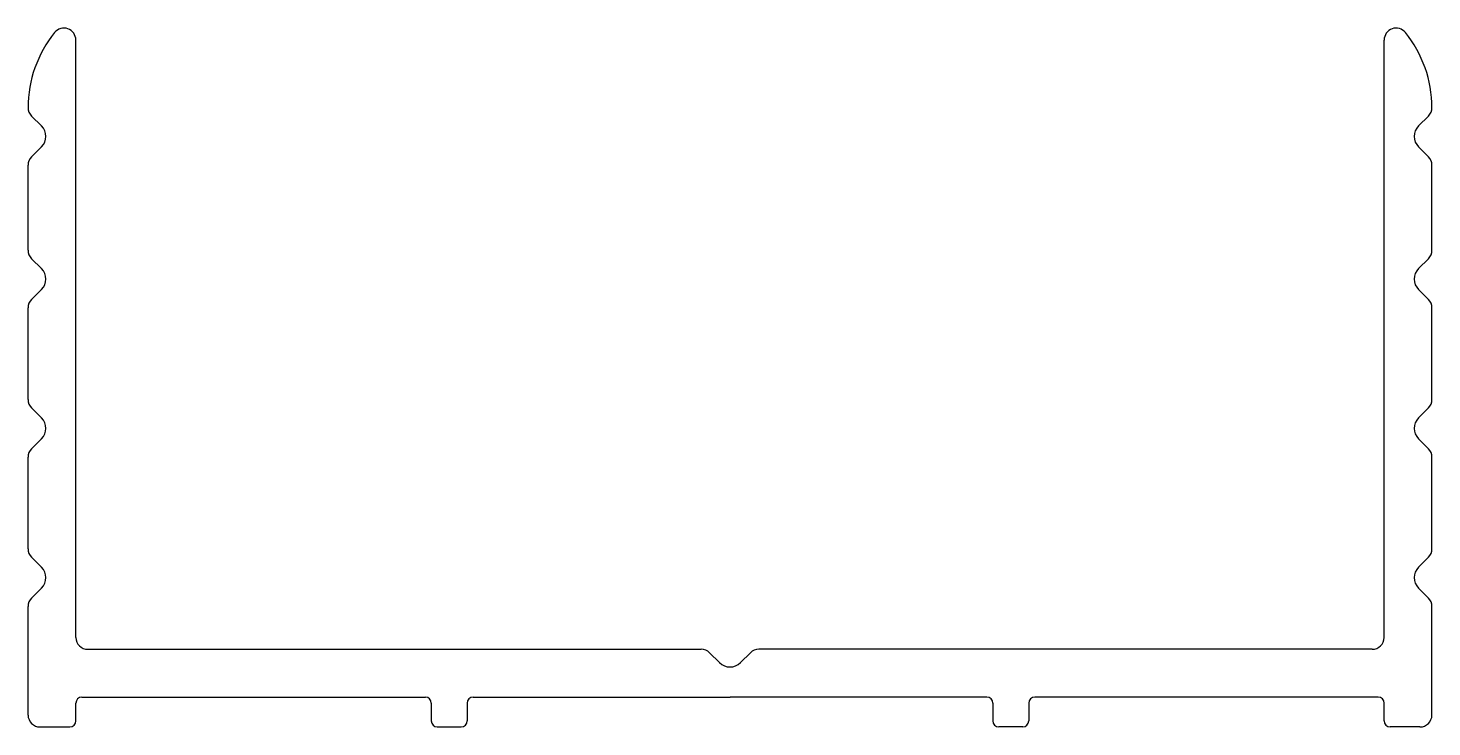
# Model space of a CAD drawing. Extents: x 1454.7 to 1501.7, y 1386 to 1409.4.
import ezdxf

# ---------------------------------------------------------------- set-up
doc = ezdxf.new("R2010")
doc.units = 0
doc.layers.get('0').update_dxf_attribs({"linetype": 'CONTINUOUS'})

msp = doc.modelspace()

# ---------------------------------------------------------------- linework, layer by layer
at = {"color": 0}
for p, q in [((1456.281, 1389.038), (1456.281, 1409.044)), ((1500.081, 1389.038), (1500.081, 1409.044)), ((1454.798, 1406.499), (1455.127, 1406.169)), ((1501.564, 1406.499), (1501.234, 1406.169)), ((1454.798, 1405.133), (1455.127, 1405.462)), ((1501.564, 1405.133), (1501.234, 1405.462)), ((1454.681, 1402.004), (1454.681, 1404.85)), ((1501.681, 1402.004), (1501.681, 1404.85)), ((1454.798, 1401.721), (1455.127, 1401.392)), ((1501.564, 1401.721), (1501.234, 1401.392)), ((1454.798, 1400.356), (1455.127, 1400.685)), ((1501.564, 1400.356), (1501.234, 1400.685)), ((1454.681, 1397.004), (1454.681, 1400.073)), ((1501.681, 1397.004), (1501.681, 1400.073)), ((1454.798, 1396.721), (1455.127, 1396.392)), ((1501.564, 1396.721), (1501.234, 1396.392)), ((1454.798, 1395.356), (1455.127, 1395.685)), ((1501.564, 1395.356), (1501.234, 1395.685)), ((1454.681, 1392.004), (1454.681, 1395.073)), ((1501.681, 1392.004), (1501.681, 1395.073)), ((1454.798, 1391.721), (1455.127, 1391.392)), ((1501.564, 1391.721), (1501.234, 1391.392)), ((1454.798, 1390.356), (1455.127, 1390.685)), ((1501.564, 1390.356), (1501.234, 1390.685)), ((1454.681, 1386.438), (1454.681, 1390.073)), ((1501.681, 1386.438), (1501.681, 1390.073)), ((1456.681, 1388.638), (1477.215, 1388.638)), ((1477.498, 1388.521), (1477.827, 1388.192)), ((1478.864, 1388.521), (1478.534, 1388.192)), ((1499.681, 1388.638), (1479.146, 1388.638)), ((1456.481, 1387.038), (1467.981, 1387.038)), ((1469.581, 1387.038), (1478.181, 1387.038)), ((1486.781, 1387.038), (1478.181, 1387.038)), ((1499.881, 1387.038), (1488.381, 1387.038)), ((1456.281, 1386.238), (1456.281, 1386.838)), ((1468.181, 1386.838), (1468.181, 1386.238)), ((1469.381, 1386.838), (1469.381, 1386.238)), ((1486.981, 1386.838), (1486.981, 1386.238)), ((1488.181, 1386.838), (1488.181, 1386.238)), ((1500.081, 1386.238), (1500.081, 1386.838)), ((1455.081, 1386.038), (1456.081, 1386.038)), ((1468.381, 1386.038), (1469.181, 1386.038)), ((1487.981, 1386.038), (1487.181, 1386.038)), ((1501.281, 1386.038), (1500.281, 1386.038))]:
    msp.add_line(p, q, dxfattribs=at)
for centre, radius, start, end in [((1458.681, 1406.782), 4, 141.0576, 180), ((1455.881, 1409.044), 0.4, 0, 141.0576), ((1500.481, 1409.044), 0.4, 38.9424, 180), ((1497.681, 1406.782), 4, 0, 38.9424), ((1455.081, 1406.782), 0.4, 180, 225), ((1501.281, 1406.782), 0.4, 315, 0), ((1454.774, 1405.816), 0.5, 315, 45), ((1501.588, 1405.816), 0.5, 135, 225), ((1455.081, 1404.85), 0.4, 135, 180), ((1501.281, 1404.85), 0.4, 0, 45), ((1455.081, 1402.004), 0.4, 180, 225), ((1501.281, 1402.004), 0.4, 315, 0), ((1454.774, 1401.038), 0.5, 315, 45), ((1501.588, 1401.038), 0.5, 135, 225), ((1455.081, 1400.073), 0.4, 135, 180), ((1501.281, 1400.073), 0.4, 0, 45), ((1455.081, 1397.004), 0.4, 180, 225), ((1501.281, 1397.004), 0.4, 315, 0), ((1454.774, 1396.038), 0.5, 315, 45), ((1501.588, 1396.038), 0.5, 135, 225), ((1455.081, 1395.073), 0.4, 135, 180), ((1501.281, 1395.073), 0.4, 0, 45), ((1455.081, 1392.004), 0.4, 180, 225), ((1501.281, 1392.004), 0.4, 315, 0), ((1454.774, 1391.038), 0.5, 315, 45), ((1501.588, 1391.038), 0.5, 135, 225), ((1455.081, 1390.073), 0.4, 135, 180), ((1501.281, 1390.073), 0.4, 0, 45), ((1456.681, 1389.038), 0.4, 180, 270), ((1499.681, 1389.038), 0.4, 270, 0), ((1477.215, 1388.238), 0.4, 45, 90), ((1479.146, 1388.238), 0.4, 90, 135), ((1478.181, 1388.546), 0.5, 225, 315), ((1456.481, 1386.838), 0.2, 90, 180), ((1467.981, 1386.838), 0.2, 0, 90), ((1469.581, 1386.838), 0.2, 90, 180), ((1486.781, 1386.838), 0.2, 0, 90), ((1488.381, 1386.838), 0.2, 90, 180), ((1499.881, 1386.838), 0.2, 0, 90), ((1455.081, 1386.438), 0.4, 180, 270), ((1456.081, 1386.238), 0.2, 270, 0), ((1468.381, 1386.238), 0.2, 180, 270), ((1469.181, 1386.238), 0.2, 270, 0), ((1487.181, 1386.238), 0.2, 180, 270), ((1487.981, 1386.238), 0.2, 270, 0), ((1500.281, 1386.238), 0.2, 180, 270), ((1501.281, 1386.438), 0.4, 270, 0)]:
    msp.add_arc(centre, radius, start, end, dxfattribs=at)

doc.saveas('drawing.dxf')
